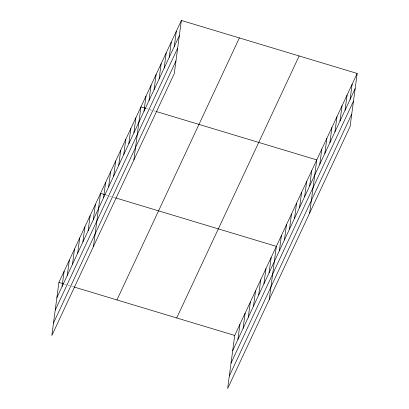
<?xml version="1.0" encoding="UTF-8"?>
<svg xmlns="http://www.w3.org/2000/svg" width="409" height="409" viewBox="0 0 409 409"><rect width="100%" height="100%" fill="white"/><g stroke="black" fill="none" stroke-linecap="round" stroke-linejoin="round"><path stroke-width="0.31" stroke-dasharray="2.04 1.53" d="M146.391 108.549L149.413 109.459M150.016 109.643L153.038 110.553M153.641 110.732L155.456 111.279M105.982 195.006L109.004 195.916M109.607 196.095L112.628 197.01M113.237 197.189L115.047 197.736M64.351 284.081L67.373 284.991M67.976 285.175L70.997 286.085M71.601 286.269L73.415 286.816"/><path stroke-width="0.61" d="M181.361 20.45L58.911 282.44L51.825 335.544L174.275 73.554L181.361 20.45L357.175 73.456L350.089 126.56L227.639 388.55L234.725 335.446L357.175 73.456M62.086 286.489L64.116 271.305M67.291 275.354L69.32 260.17M72.495 264.219L74.525 249.04M77.7 253.084L79.724 237.905M82.904 241.949L84.929 226.77M88.109 230.814L90.133 215.635M93.313 219.679L95.338 204.5M93.457 246.469L100.542 193.365L105.379 194.822M103.569 197.741L105.594 182.557M108.62 186.933L110.645 171.749M113.671 176.126L115.696 160.941M118.722 165.318L120.747 150.134M123.774 154.51L125.798 139.331M128.825 143.702L130.849 128.523M133.876 132.894L135.9 117.715M133.866 160.011L140.952 106.907L145.788 108.365M143.978 111.284L146.003 96.1M149.029 100.476L151.054 85.292M154.081 89.668L156.105 74.484M159.132 78.86L161.156 63.676M164.183 68.052L166.207 52.873M169.234 57.245L171.259 42.066M174.285 46.442L176.31 31.258M237.905 339.496L239.93 324.311M243.11 328.361L245.134 313.176M248.314 317.226L250.339 302.046M253.514 306.09L255.543 290.911M258.718 294.955L260.748 279.776M263.923 283.82L265.952 268.641M269.127 272.691L271.152 257.506M269.27 299.475L276.356 246.371L115.65 197.92M279.383 250.748L281.407 235.564M284.434 239.94L286.458 224.756M289.485 229.132L291.51 213.948M294.536 218.324L296.561 203.14M299.587 207.516L301.612 192.337M304.639 196.709L306.663 181.53M309.69 185.906L311.714 170.722M309.679 213.017L316.765 159.914L156.059 111.463M319.792 164.29L321.817 149.106M324.843 153.482L326.868 138.298M329.894 142.675L331.919 127.49M334.945 131.867L336.97 116.683M339.997 121.059L342.021 105.88M345.048 110.251L347.072 95.072M350.099 99.448L352.123 84.264M56.887 297.624L179.336 35.634M55.215 310.14L177.664 48.144M53.497 323.028L175.947 61.038M116.928 299.935L239.377 37.94M176.708 317.957L299.158 55.967M232.701 350.631L355.15 88.641M231.029 363.146L353.478 101.151M229.311 376.035L351.76 114.045M58.911 282.44L63.748 283.897M74.019 286.995L234.725 335.446"/></g></svg>
